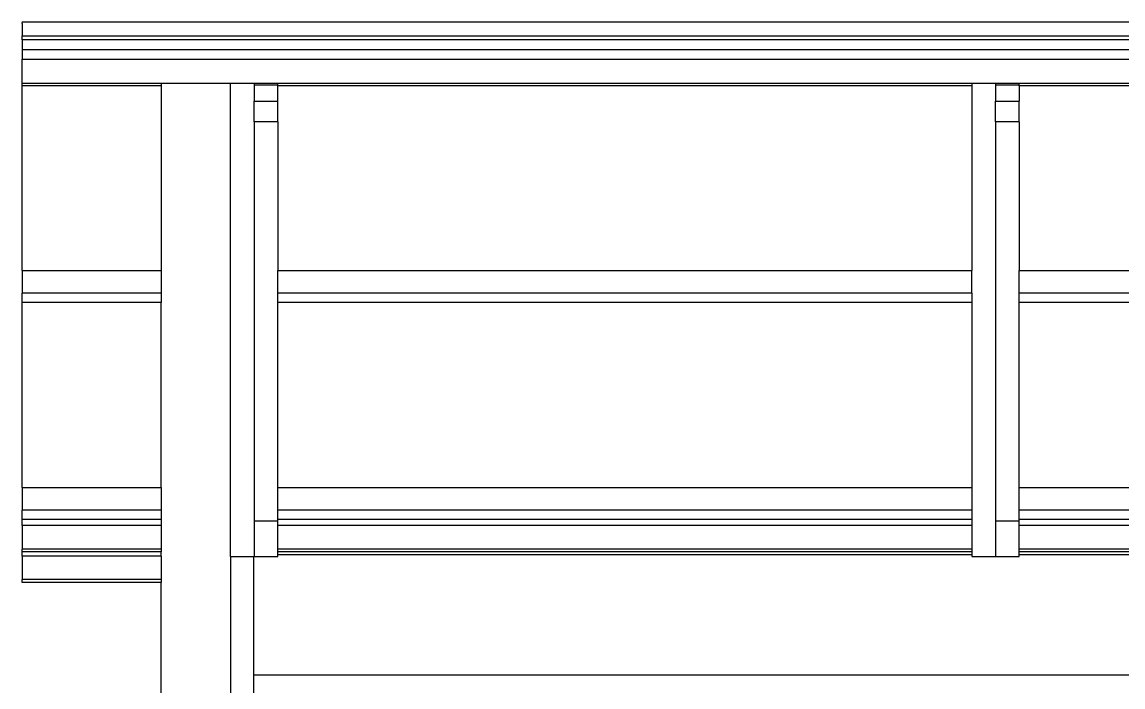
# Model space of a CAD drawing. Header units: metres. Extents: x -16.9 to 18.7, y -3.2 to 1.
# Drawn here: x -15.99 to -13.615, y -0.434 to 1.002 of the extents above; entities that cross this region are included whole.
import ezdxf

# ---------------------------------------------------------------- set-up
doc = ezdxf.new("R2010")
doc.units = ezdxf.units.M
doc.layers.add('SectionCutEdges', color=7, linetype='Continuous')

msp = doc.modelspace()

# ---------------------------------------------------------------- linework, layer by layer
for p, q in [((-15.9899, 1.0019), (4.6901, 1.0019)), ((-15.9899, 1.0019), (-15.9899, 1.001)), ((-15.9899, 0.9983), (-15.9899, 1.001)), ((-15.9899, 0.9983), (-15.9899, 0.9938)), ((-15.9899, 0.9938), (-15.9899, 0.9878)), ((-15.9899, 0.9878), (-15.9899, 0.9804)), ((-15.9899, 0.9804), (-15.9899, 0.9719)), ((-15.9899, 0.9719), (4.6901, 0.9719)), ((-15.9899, 0.9634), (-15.9899, 0.9719)), ((-15.9899, 0.8641), (-15.9899, 0.8692)), ((-15.9899, 0.4652), (-15.9899, 0.8641)), ((-15.6899, 0.8641), (-15.9899, 0.8641)), ((-15.4891, 0.8692), (-15.4891, 0.8653)), ((-15.4383, 0.8653), (-15.4383, 0.8692)), ((-13.9403, 0.8641), (-15.4383, 0.8641)), ((-13.9403, 0.8692), (-13.9403, 0.8641)), ((-13.9403, 0.8641), (-13.9403, 0.4652)), ((-13.8895, 0.8692), (-13.8895, 0.8653)), ((-13.8387, 0.8653), (-13.8387, 0.8692)), ((-12.342, 0.8641), (-13.8387, 0.8641)), ((-15.4891, 0.7863), (-15.4891, -0.076)), ((-15.4383, 0.7863), (-15.4383, 0.4652)), ((-13.8895, 0.7863), (-13.8895, -0.076)), ((-13.8387, 0.7863), (-13.8387, 0.4652)), ((-15.9899, 0.4652), (-15.6899, 0.4652)), ((-15.9899, 0.4652), (-15.9899, 0.4162)), ((-15.4383, 0.4652), (-13.9403, 0.4652)), ((-15.4383, 0.4162), (-15.4383, 0.4652)), ((-13.9403, 0.4162), (-13.9403, 0.4652)), ((-13.8387, 0.4652), (-12.342, 0.4652)), ((-13.8387, 0.4162), (-13.8387, 0.4652)), ((-15.9899, 0.396), (-15.9899, 0.4162)), ((-15.6899, 0.4162), (-15.9899, 0.4162)), ((-13.9403, 0.4162), (-15.4383, 0.4162)), ((-15.4383, 0.396), (-15.4383, 0.4162)), ((-13.9403, 0.4162), (-13.9403, 0.396)), ((-12.342, 0.4162), (-13.8387, 0.4162)), ((-13.8387, 0.396), (-13.8387, 0.4162)), ((-15.9899, -0.0029), (-15.9899, 0.396)), ((-15.6899, 0.396), (-15.9899, 0.396)), ((-13.9403, 0.396), (-15.4383, 0.396)), ((-15.4383, -0.0029), (-15.4383, 0.396)), ((-13.9403, 0.396), (-13.9403, -0.0029)), ((-12.342, 0.396), (-13.8387, 0.396)), ((-13.8387, -0.0029), (-13.8387, 0.396)), ((-15.9899, -0.0029), (-15.6899, -0.0029)), ((-15.9899, -0.0029), (-15.9899, -0.0519)), ((-15.4383, -0.0029), (-13.9403, -0.0029)), ((-15.4383, -0.0519), (-15.4383, -0.0029)), ((-13.9403, -0.0029), (-13.9403, -0.0519)), ((-13.8387, -0.0029), (-12.342, -0.0029)), ((-13.8387, -0.0519), (-13.8387, -0.0029)), ((-15.9899, -0.0721), (-15.9899, -0.0519)), ((-15.6899, -0.0519), (-15.9899, -0.0519)), ((-13.9403, -0.0519), (-15.4383, -0.0519)), ((-15.4383, -0.0721), (-15.4383, -0.0519)), ((-13.9403, -0.0519), (-13.9403, -0.0721)), ((-12.342, -0.0519), (-13.8387, -0.0519)), ((-13.8387, -0.0721), (-13.8387, -0.0519)), ((-15.6899, -0.0721), (-15.9899, -0.0721)), ((-15.9899, -0.0853), (-15.9899, -0.0721)), ((-15.6899, -0.0853), (-15.9899, -0.0853)), ((-15.9899, -0.0853), (-15.9899, -0.1359)), ((-13.9403, -0.0721), (-15.4383, -0.0721)), ((-15.4383, -0.076), (-15.4383, -0.0721)), ((-13.9403, -0.0853), (-15.4383, -0.0853)), ((-13.9403, -0.0721), (-13.9403, -0.0853)), ((-13.9403, -0.0853), (-13.9403, -0.1359)), ((-12.342, -0.0721), (-13.8387, -0.0721)), ((-13.8387, -0.076), (-13.8387, -0.0721)), ((-12.342, -0.0853), (-13.8387, -0.0853)), ((-15.9899, -0.142), (-15.9899, -0.1359)), ((-15.6899, -0.1359), (-15.9899, -0.1359)), ((-15.6899, -0.142), (-15.9899, -0.142)), ((-15.9899, -0.1513), (-15.9899, -0.142)), ((-13.9403, -0.1359), (-15.4383, -0.1359)), ((-13.9403, -0.142), (-15.4383, -0.142)), ((-13.9403, -0.1359), (-13.9403, -0.142)), ((-13.9403, -0.142), (-13.9403, -0.1483)), ((-12.342, -0.1359), (-13.8387, -0.1359)), ((-12.342, -0.142), (-13.8387, -0.142)), ((-15.6899, -0.1513), (-15.9899, -0.1513)), ((-15.9899, -0.1513), (-15.9899, -0.2019)), ((-15.5399, -0.1522), (-15.4899, -0.1522)), ((-15.4899, -0.4083), (-15.4899, -0.1522)), ((-15.4899, -0.1522), (-15.4891, -0.1522)), ((-13.9403, -0.1483), (-15.4383, -0.1483)), ((-13.9403, -0.1483), (-13.9403, -0.1522)), ((-13.9403, -0.1522), (-13.8895, -0.1522)), ((-12.342, -0.1483), (-13.8387, -0.1483)), ((-15.9899, -0.208), (-15.9899, -0.2019)), ((-15.6899, -0.2019), (-15.9899, -0.2019)), ((-15.6899, -0.208), (-15.9899, -0.208)), ((-15.4899, -0.4591), (-15.4899, -0.4083)), ((-11.7449, -0.4083), (-15.4899, -0.4083))]:
    msp.add_line(p, q)
at = {"layer": 'SectionCutEdges'}
for p, q in [((4.6901, 0.9634), (-15.9899, 0.9634)), ((-15.9899, 0.9634), (-15.9899, 0.9427)), ((-15.9899, 0.9427), (4.6901, 0.9427)), ((-15.9899, 0.9427), (-15.9899, 0.9333)), ((-15.9899, 0.9333), (-15.9899, 0.9219)), ((-15.9899, 0.9219), (4.6901, 0.9219)), ((-15.9899, 0.8692), (-15.9899, 0.9219)), ((-15.6899, 0.8692), (-15.9899, 0.8692)), ((-15.5399, 0.8692), (-15.6899, 0.8692)), ((-15.6899, 0.8692), (-15.6899, 0.8641)), ((-15.6899, 0.8641), (-15.6899, 0.4652)), ((-15.5399, -0.1522), (-15.5399, 0.8692)), ((-15.4891, 0.8692), (-15.5399, 0.8692)), ((-15.4383, 0.8692), (-15.4891, 0.8692)), ((-15.4383, 0.8653), (-15.4891, 0.8653)), ((-15.4891, 0.8653), (-15.4891, 0.8311)), ((-13.9403, 0.8692), (-15.4383, 0.8692)), ((-15.4383, 0.8641), (-15.4383, 0.8653)), ((-15.4383, 0.8311), (-15.4383, 0.8641)), ((-13.8895, 0.8692), (-13.9403, 0.8692)), ((-13.8387, 0.8692), (-13.8895, 0.8692)), ((-13.8387, 0.8653), (-13.8895, 0.8653)), ((-13.8895, 0.8653), (-13.8895, 0.8311)), ((-12.342, 0.8692), (-13.8387, 0.8692)), ((-13.8387, 0.8641), (-13.8387, 0.8653)), ((-13.8387, 0.8641), (-13.8387, 0.8311)), ((-15.4891, 0.8311), (-15.4383, 0.8311)), ((-15.4891, 0.7863), (-15.4891, 0.8311)), ((-15.4383, 0.7863), (-15.4383, 0.8311)), ((-13.8895, 0.8311), (-13.8387, 0.8311)), ((-13.8895, 0.7863), (-13.8895, 0.8311)), ((-13.8387, 0.7863), (-13.8387, 0.8311)), ((-15.4383, 0.7863), (-15.4891, 0.7863)), ((-13.8387, 0.7863), (-13.8895, 0.7863)), ((-15.6899, 0.4652), (-15.6899, 0.4162)), ((-15.6899, 0.4162), (-15.6899, 0.396)), ((-15.6899, -0.0029), (-15.6899, 0.396)), ((-15.6899, -0.0029), (-15.6899, -0.0519)), ((-15.6899, -0.0519), (-15.6899, -0.0721)), ((-15.6899, -0.0721), (-15.6899, -0.0853)), ((-15.6899, -0.0853), (-15.6899, -0.1359)), ((-15.4383, -0.076), (-15.4891, -0.076)), ((-15.4891, -0.076), (-15.4891, -0.1522)), ((-15.4383, -0.0853), (-15.4383, -0.076)), ((-15.4383, -0.1359), (-15.4383, -0.0853)), ((-13.8387, -0.076), (-13.8895, -0.076)), ((-13.8895, -0.076), (-13.8895, -0.1522)), ((-13.8387, -0.0853), (-13.8387, -0.076)), ((-13.8387, -0.1359), (-13.8387, -0.0853)), ((-15.6899, -0.1359), (-15.6899, -0.142)), ((-15.6899, -0.1513), (-15.6899, -0.142)), ((-15.4383, -0.142), (-15.4383, -0.1359)), ((-15.4383, -0.1483), (-15.4383, -0.142)), ((-13.8387, -0.142), (-13.8387, -0.1359)), ((-13.8387, -0.1483), (-13.8387, -0.142)), ((-15.6899, -0.1513), (-15.6899, -0.2019)), ((-15.5399, -0.1522), (-15.5399, -2.6483)), ((-15.4891, -0.1522), (-15.4383, -0.1522)), ((-15.4383, -0.1522), (-15.4383, -0.1483)), ((-13.8895, -0.1522), (-13.8387, -0.1522)), ((-13.8387, -0.1522), (-13.8387, -0.1483)), ((-15.6899, -0.2019), (-15.6899, -0.208)), ((-15.6899, -2.6483), (-15.6899, -0.208))]:
    msp.add_line(p, q, dxfattribs=at)

doc.saveas('drawing.dxf')
